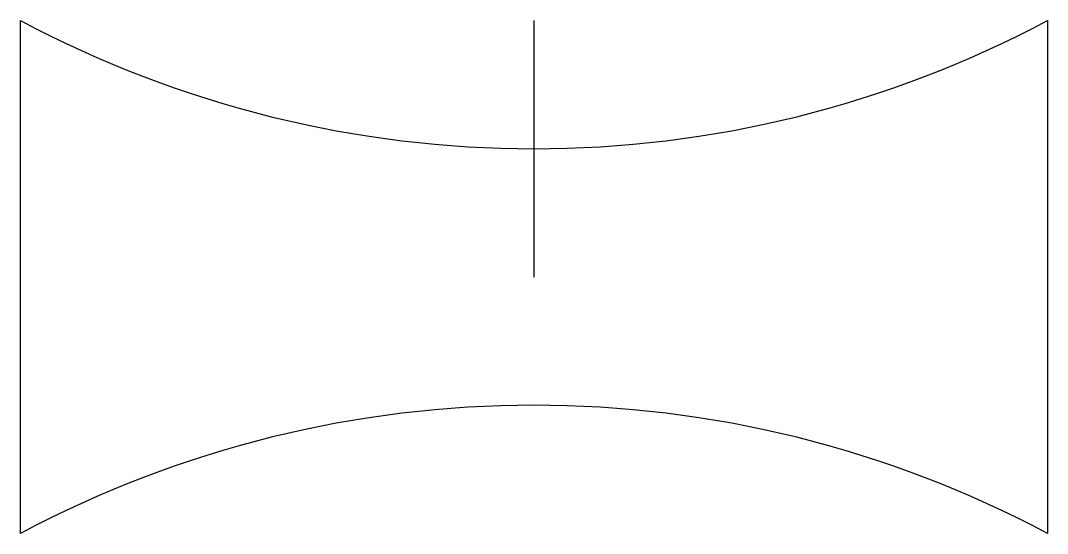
# Model space of a CAD drawing. Header units: millimetres. Extents: x -0.5 to 0.5, y -0.25 to 0.25.
import ezdxf

# ---------------------------------------------------------------- set-up
doc = ezdxf.new("R2010")
doc.units = ezdxf.units.MM

msp = doc.modelspace()

# ---------------------------------------------------------------- linework, layer by layer
at = {"color": 0}
for p, q in [((-0.5, -0.25), (-0.5, 0.25)), ((0, 0), (0, 0.25)), ((0.5, 0.25), (0.5, -0.25))]:
    msp.add_line(p, q, dxfattribs=at)
for centre, start, end in [((0, 1.1875), 241.9275, 298.0725), ((0, -1.1875), 61.9275, 118.0725)]:
    msp.add_arc(centre, 1.0625, start, end, dxfattribs=at)

doc.saveas('drawing.dxf')
